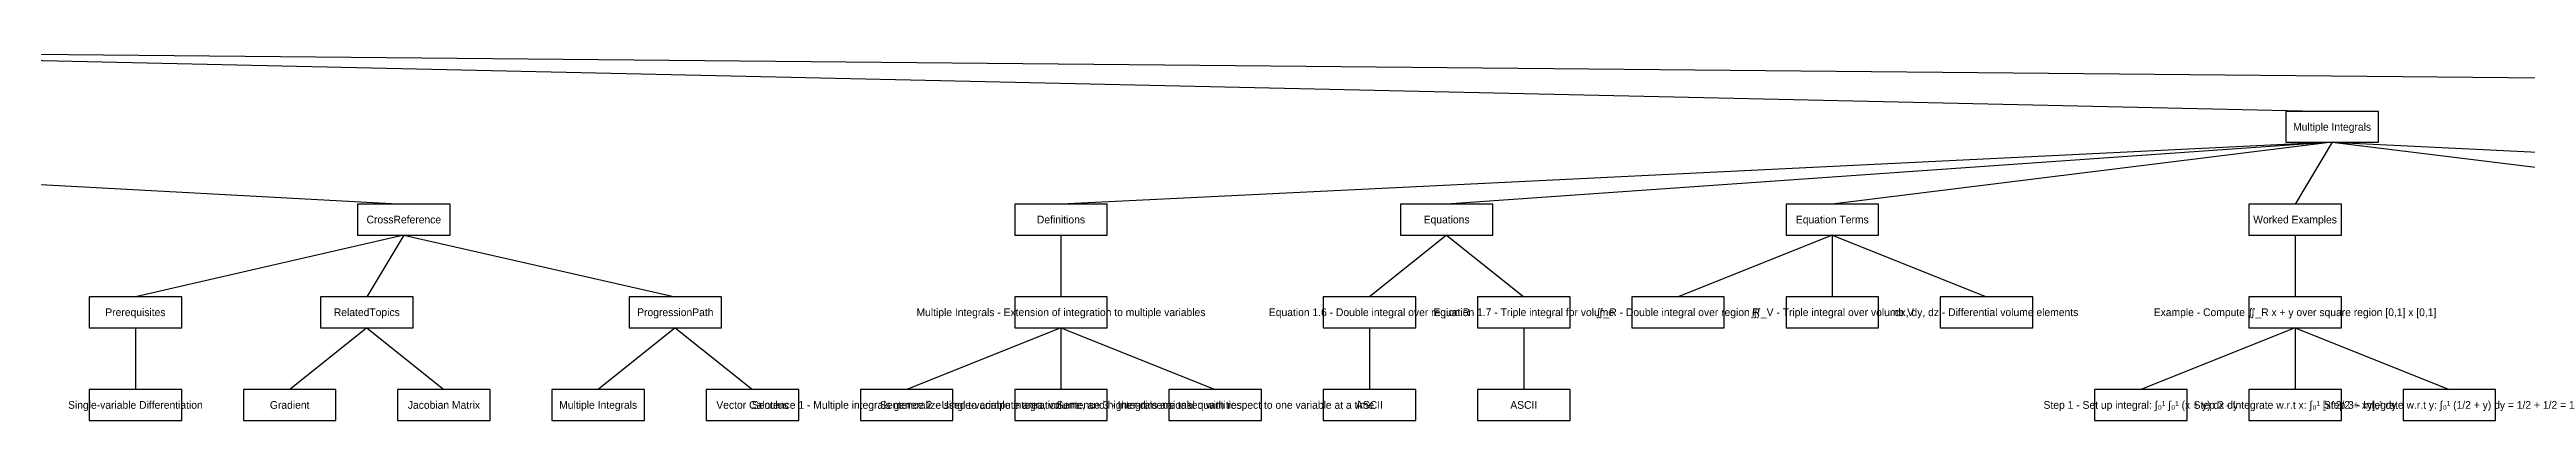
# Model space of a CAD drawing. Header units: metres. Extents: x -45 to 5116, y -125 to 5.
# Drawn here: x 2522 to 3325, y -125 to -5 of the extents above; entities that cross this region are included whole.
import ezdxf
from ezdxf.enums import TextEntityAlignment as Align

# ---------------------------------------------------------------- set-up
doc = ezdxf.new("R2010")
doc.units = ezdxf.units.M

msp = doc.modelspace()

# ---------------------------------------------------------------- linework, layer by layer
at = {"color": 3}
for p, q in [((2362, -5), (3262, -25)), ((2362, -5), (4475, -25)), ((2268, -35), (2637, -55)), ((3262, -35), (2850, -55)), ((3262, -35), (2975, -55)), ((3262, -35), (3100, -55)), ((3262, -35), (3250, -55)), ((3262, -35), (3425, -55)), ((3262, -35), (3675, -55)), ((2637, -65), (2550, -85)), ((2637, -65), (2625, -85)), ((2637, -65), (2725, -85)), ((2850, -65), (2850, -85)), ((2975, -65), (2950, -85)), ((2975, -65), (3000, -85)), ((3100, -65), (3050, -85)), ((3100, -65), (3100, -85)), ((3100, -65), (3150, -85)), ((3250, -65), (3250, -85)), ((2550, -95), (2550, -115)), ((2625, -95), (2600, -115)), ((2625, -95), (2650, -115)), ((2725, -95), (2700, -115)), ((2725, -95), (2750, -115)), ((2850, -95), (2800, -115)), ((2850, -95), (2850, -115)), ((2850, -95), (2900, -115)), ((2950, -95), (2950, -115)), ((3000, -95), (3000, -115)), ((3250, -95), (3200, -115)), ((3250, -95), (3250, -115)), ((3250, -95), (3300, -115))]:
    msp.add_line(p, q, dxfattribs=at)
at = {"color": 7}
for points in [[(3247, -35), (3277, -35), (3277, -25), (3247, -25)], [(2622, -65), (2652, -65), (2652, -55), (2622, -55)], [(2835, -65), (2865, -65), (2865, -55), (2835, -55)], [(2960, -65), (2990, -65), (2990, -55), (2960, -55)], [(3085, -65), (3115, -65), (3115, -55), (3085, -55)], [(3235, -65), (3265, -65), (3265, -55), (3235, -55)], [(2535, -95), (2565, -95), (2565, -85), (2535, -85)], [(2610, -95), (2640, -95), (2640, -85), (2610, -85)], [(2710, -95), (2740, -95), (2740, -85), (2710, -85)], [(2835, -95), (2865, -95), (2865, -85), (2835, -85)], [(2935, -95), (2965, -95), (2965, -85), (2935, -85)], [(2985, -95), (3015, -95), (3015, -85), (2985, -85)], [(3035, -95), (3065, -95), (3065, -85), (3035, -85)], [(3085, -95), (3115, -95), (3115, -85), (3085, -85)], [(3135, -95), (3165, -95), (3165, -85), (3135, -85)], [(3235, -95), (3265, -95), (3265, -85), (3235, -85)], [(2535, -125), (2565, -125), (2565, -115), (2535, -115)], [(2585, -125), (2615, -125), (2615, -115), (2585, -115)], [(2635, -125), (2665, -125), (2665, -115), (2635, -115)], [(2685, -125), (2715, -125), (2715, -115), (2685, -115)], [(2735, -125), (2765, -125), (2765, -115), (2735, -115)], [(2785, -125), (2815, -125), (2815, -115), (2785, -115)], [(2835, -125), (2865, -125), (2865, -115), (2835, -115)], [(2885, -125), (2915, -125), (2915, -115), (2885, -115)], [(2935, -125), (2965, -125), (2965, -115), (2935, -115)], [(2985, -125), (3015, -125), (3015, -115), (2985, -115)], [(3185, -125), (3215, -125), (3215, -115), (3185, -115)], [(3235, -125), (3265, -125), (3265, -115), (3235, -115)], [(3285, -125), (3315, -125), (3315, -115), (3285, -115)]]:
    msp.add_lwpolyline(points, close=True, dxfattribs=at)

# ---------------------------------------------------------------- texts
at = {"color": 5}
for s, p in [('Multiple Integrals', (3262, -30)), ('CrossReference', (2637, -60)), ('Definitions', (2850, -60)), ('Equations', (2975, -60)), ('Equation Terms', (3100, -60)), ('Worked Examples', (3250, -60)), ('Prerequisites', (2550, -90)), ('RelatedTopics', (2625, -90)), ('ProgressionPath', (2725, -90)), ('Multiple Integrals - Extension of integration to multiple variables', (2850, -90)), ('Equation 1.6 - Double integral over region R', (2950, -90)), ('Equation 1.7 - Triple integral for volume', (3000, -90)), ('∬_R - Double integral over region R', (3050, -90)), ('∭_V - Triple integral over volume V', (3100, -90)), ('dx, dy, dz - Differential volume elements', (3150, -90)), ('Example - Compute ∬_R x + y over square region [0,1] x [0,1]', (3250, -90)), ('Single-variable Differentiation', (2550, -120)), ('Gradient', (2600, -120)), ('Jacobian Matrix', (2650, -120)), ('Multiple Integrals', (2700, -120)), ('Vector Calculus', (2750, -120)), ('Sentence 1 - Multiple integrals generalize single-variable integration', (2800, -120)), ('Sentence 2 - Used to compute area, volume, and higher-dimensional quantities', (2850, -120)), ('Sentence 3 - Integrals are taken with respect to one variable at a time', (2900, -120)), ('ASCII', (2950, -120)), ('ASCII', (3000, -120)), ('Step 1 - Set up integral: ∫₀¹ ∫₀¹ (x + y) dx dy', (3200, -120)), ('Step 2 - Integrate w.r.t x: ∫₀¹ [x^2/2 + xy]₀¹ dy', (3250, -120)), ('Step 3 - Integrate w.r.t y: ∫₀¹ (1/2 + y) dy = 1/2 + 1/2 = 1', (3300, -120))]:
    msp.add_text(s, height=2.5, dxfattribs=at).set_placement(p, align=Align.MIDDLE_CENTER)

doc.saveas('drawing.dxf')
